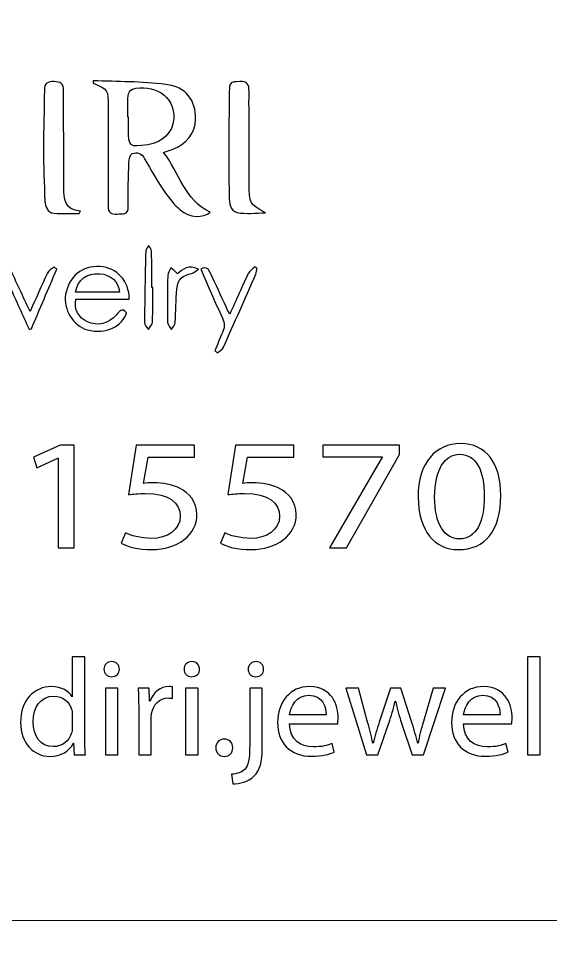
# Model space of a CAD drawing. Header units: millimetres. Extents: x -576 to 618, y 160 to 343.
# Drawn here: x -473.63 to -462.14, y 302.5 to 322.8 of the extents above; entities that cross this region are included whole.
import ezdxf

# ---------------------------------------------------------------- set-up
doc = ezdxf.new("R2010")
doc.units = ezdxf.units.MM
doc.header["$MEASUREMENT"] = 0
doc.layers.add('Layer 1', color=7, linetype='Continuous')

msp = doc.modelspace()

# ---------------------------------------------------------------- linework, layer by layer
at = {"layer": 'Layer 1', "color": 250, "lineweight": 18}
for points in [[(-493.8783, 343.1001), (-493.8783, 343.1001), (-460.0483, 343.1001), (-460.0483, 343.1001), (-458.4043, 343.1001), (-457.0633, 341.7591), (-457.0633, 340.1151), (-457.0633, 340.1151), (-457.0633, 306.2851), (-457.0633, 306.2851), (-457.0633, 304.6411), (-458.4043, 303.3001), (-460.0483, 303.3001), (-460.0483, 303.3001), (-493.8783, 303.3001), (-493.8783, 303.3001), (-495.5223, 303.3001), (-496.8633, 304.6411), (-496.8633, 306.2851), (-496.8633, 306.2851), (-496.8633, 340.1151), (-496.8633, 340.1151), (-496.8633, 341.7591), (-495.5223, 343.1001), (-493.8783, 343.1001)], [(-493.8783, 303.3001), (-493.8783, 303.3001), (-460.0483, 303.3001), (-460.0483, 303.3001), (-458.4043, 303.3001), (-457.0633, 301.9591), (-457.0633, 300.3151), (-457.0633, 300.3151), (-457.0633, 266.4851), (-457.0633, 266.4851), (-457.0633, 264.8411), (-458.4043, 263.5001), (-460.0483, 263.5001), (-460.0483, 263.5001), (-493.8783, 263.5001), (-493.8783, 263.5001), (-495.5223, 263.5001), (-496.8633, 264.8411), (-496.8633, 266.4851), (-496.8633, 266.4851), (-496.8633, 300.3151), (-496.8633, 300.3151), (-496.8633, 301.9591), (-495.5223, 303.3001), (-493.8783, 303.3001)]]:
    msp.add_open_spline(points, degree=3, knots=[0, 0, 0, 0, 0.125, 0.125, 0.125, 0.25, 0.25, 0.25, 0.375, 0.375, 0.375, 0.5, 0.5, 0.5, 0.625, 0.625, 0.625, 0.75, 0.75, 0.75, 0.875, 0.875, 0.875, 1, 1, 1, 1], dxfattribs=at)
at = {"layer": 'Layer 1', "color": 230}
for points, knots in [([(-472.3259, 318.5924), (-472.5091, 318.5924), (-472.6944, 318.5777), (-472.8757, 318.5974), (-473.0127, 318.612), (-473.0645, 318.7353), (-473.0694, 318.8616), (-473.0838, 319.2408), (-473.0985, 319.6199), (-473.0994, 319.9989), (-473.1, 320.4183), (-473.0813, 320.837), (-473.081, 321.2564), (-473.0807, 321.4124), (-473.0098, 321.4457), (-472.8719, 321.4432), (-472.7349, 321.4408), (-472.6641, 321.4071), (-472.6647, 321.251), (-472.6676, 320.6165), (-472.6598, 319.9821), (-472.6567, 319.3475), (-472.6563, 319.2854), (-472.6576, 319.223), (-472.6582, 319.1606), (-472.661, 318.911), (-472.6535, 318.6679), (-472.3003, 318.6402), (-472.3087, 318.6245), (-472.3175, 318.6086), (-472.3259, 318.5924)], [0, 0, 0, 0, 0.1, 0.1, 0.1, 0.2, 0.2, 0.2, 0.3, 0.3, 0.3, 0.4, 0.4, 0.4, 0.5, 0.5, 0.5, 0.6, 0.6, 0.6, 0.7, 0.7, 0.7, 0.8, 0.8, 0.8, 0.9, 0.9, 0.9, 1, 1, 1, 1]), ([(-472.0239, 321.4631), (-471.5006, 321.4394), (-470.9733, 321.4482), (-470.4554, 321.3823), (-470.0079, 321.3253), (-469.803, 321.0382), (-469.8092, 320.6248), (-469.8136, 320.3249), (-469.9974, 320.0906), (-470.3185, 319.9758), (-470.3699, 319.9574), (-470.422, 319.9402), (-470.5047, 319.9115), (-470.154, 319.4719), (-470.0495, 318.8744), (-469.491, 318.6173), (-469.6413, 318.4831), (-469.9443, 318.4965), (-470.1418, 318.6672), (-470.2685, 318.7761), (-470.378, 318.9115), (-470.4719, 319.0506), (-470.6301, 319.285), (-470.7784, 319.5271), (-470.9138, 319.7754), (-470.9802, 319.8971), (-471.075, 319.9255), (-471.1781, 319.8865), (-471.2214, 319.87), (-471.2488, 319.763), (-471.2514, 319.6956), (-471.2632, 319.3789), (-471.2716, 319.0613), (-471.2663, 318.7445), (-471.2626, 318.5486), (-471.3902, 318.5873), (-471.5053, 318.5789), (-471.6345, 318.5699), (-471.7038, 318.6005), (-471.7022, 318.7521), (-471.6963, 319.4656), (-471.7001, 320.1795), (-471.6985, 320.8931), (-471.6975, 321.2616), (-471.7075, 321.2797), (-472.0273, 321.4057), (-472.0261, 321.4248), (-472.0252, 321.4441), (-472.0239, 321.4631)], [0, 0, 0, 0, 0.0625, 0.0625, 0.0625, 0.125, 0.125, 0.125, 0.1875, 0.1875, 0.1875, 0.25, 0.25, 0.25, 0.3125, 0.3125, 0.3125, 0.375, 0.375, 0.375, 0.4375, 0.4375, 0.4375, 0.5, 0.5, 0.5, 0.5625, 0.5625, 0.5625, 0.625, 0.625, 0.625, 0.6875, 0.6875, 0.6875, 0.75, 0.75, 0.75, 0.8125, 0.8125, 0.8125, 0.875, 0.875, 0.875, 0.9375, 0.9375, 0.9375, 1, 1, 1, 1]), ([(-471.2729, 320.6759), (-471.2729, 320.6759), (-471.2623, 320.6759), (-471.2623, 320.6759), (-471.2623, 320.5913), (-471.2635, 320.5065), (-471.262, 320.422), (-471.2547, 320.0229), (-471.2545, 320.0229), (-470.8458, 320.0775), (-470.5268, 320.1202), (-470.3032, 320.3433), (-470.2813, 320.6363), (-470.2432, 321.1546), (-470.7525, 321.4026), (-471.1746, 321.2816), (-471.2179, 321.2691), (-471.2639, 321.1867), (-471.2682, 321.1331), (-471.281, 320.9814), (-471.2729, 320.8282), (-471.2729, 320.6759)], [0, 0, 0, 0, 0.1428571, 0.1428571, 0.1428571, 0.2857143, 0.2857143, 0.2857143, 0.4285714, 0.4285714, 0.4285714, 0.5714286, 0.5714286, 0.5714286, 0.7142857, 0.7142857, 0.7142857, 0.8571429, 0.8571429, 0.8571429, 1, 1, 1, 1]), ([(-468.2948, 318.6031), (-468.5147, 318.6031), (-468.7182, 318.5744), (-468.9091, 318.6118), (-469.0701, 318.6436), (-469.0829, 318.8199), (-469.0848, 318.9634), (-469.0904, 319.3887), (-469.0907, 319.8137), (-469.0901, 320.2386), (-469.0894, 320.5675), (-469.0848, 320.8964), (-469.0813, 321.2249), (-469.0792, 321.4258), (-469.0595, 321.4349), (-468.8526, 321.4449), (-468.6891, 321.453), (-468.653, 321.3809), (-468.6539, 321.2327), (-468.6567, 320.5697), (-468.6483, 319.9063), (-468.6483, 319.2434), (-468.6483, 318.8084), (-468.652, 318.8084), (-468.2948, 318.6031)], [0, 0, 0, 0, 0.125, 0.125, 0.125, 0.25, 0.25, 0.25, 0.375, 0.375, 0.375, 0.5, 0.5, 0.5, 0.625, 0.625, 0.625, 0.75, 0.75, 0.75, 0.875, 0.875, 0.875, 1, 1, 1, 1]), ([(-470.7378, 316.9915), (-470.7378, 316.7425), (-470.7322, 316.4932), (-470.7419, 316.2446), (-470.7441, 316.1884), (-470.799, 316.1344), (-470.8295, 316.0792), (-470.8589, 316.131), (-470.9134, 316.1827), (-470.9134, 316.2342), (-470.9116, 316.7494), (-470.9016, 317.2645), (-470.8891, 317.779), (-470.8879, 317.8202), (-470.8483, 317.8604), (-470.8261, 317.901), (-470.8037, 317.858), (-470.7628, 317.8159), (-470.7618, 317.7724), (-470.7559, 317.5122), (-470.7587, 317.2517), (-470.7587, 316.9915), (-470.7587, 316.9915), (-470.7378, 316.9915), (-470.7378, 316.9915)], [0, 0, 0, 0, 0.125, 0.125, 0.125, 0.25, 0.25, 0.25, 0.375, 0.375, 0.375, 0.5, 0.5, 0.5, 0.625, 0.625, 0.625, 0.75, 0.75, 0.75, 0.875, 0.875, 0.875, 1, 1, 1, 1]), ([(-471.2432, 316.7359), (-471.2432, 316.7359), (-472.4029, 316.7359), (-472.4029, 316.7359), (-472.4401, 316.5187), (-472.3411, 316.3362), (-472.1471, 316.2448), (-471.9393, 316.1465), (-471.6825, 316.2071), (-471.5196, 316.3989), (-471.4551, 316.475), (-471.4026, 316.5646), (-471.3034, 316.4414), (-471.3777, 316.1643), (-471.7521, 315.9668), (-472.1471, 316.0729), (-472.4548, 316.1556), (-472.6778, 316.5187), (-472.6201, 316.8423), (-472.5512, 317.2274), (-472.2541, 317.4682), (-471.88, 317.4417), (-471.5087, 317.4155), (-471.2482, 317.1368), (-471.2432, 316.7359)], [0, 0, 0, 0, 0.125, 0.125, 0.125, 0.25, 0.25, 0.25, 0.375, 0.375, 0.375, 0.5, 0.5, 0.5, 0.625, 0.625, 0.625, 0.75, 0.75, 0.75, 0.875, 0.875, 0.875, 1, 1, 1, 1]), ([(-470.1997, 317.2847), (-470.089, 317.3866), (-469.9676, 317.4896), (-469.7448, 317.3895), (-469.8106, 317.3452), (-469.849, 317.3012), (-469.8946, 317.2921), (-470.0945, 317.2522), (-470.1931, 317.1692), (-470.2138, 316.9598), (-470.2372, 316.719), (-470.2328, 316.4753), (-470.2509, 316.2334), (-470.255, 316.1811), (-470.303, 316.1317), (-470.3308, 316.0809), (-470.3601, 316.1311), (-470.4137, 316.1807), (-470.4143, 316.2316), (-470.4209, 316.5704), (-470.4194, 316.9096), (-470.4122, 317.2484), (-470.411, 317.3046), (-470.3673, 317.3598), (-470.3432, 317.4154), (-470.2999, 317.376), (-470.2571, 317.3368), (-470.1997, 317.2847)], [0, 0, 0, 0, 0.1111111, 0.1111111, 0.1111111, 0.2222222, 0.2222222, 0.2222222, 0.3333333, 0.3333333, 0.3333333, 0.4444444, 0.4444444, 0.4444444, 0.5555556, 0.5555556, 0.5555556, 0.6666667, 0.6666667, 0.6666667, 0.7777778, 0.7777778, 0.7777778, 0.8888889, 0.8888889, 0.8888889, 1, 1, 1, 1]), ([(-473.8357, 317.0238), (-473.9883, 316.6875), (-474.1234, 316.3908), (-474.2582, 316.094), (-474.2744, 316.0924), (-474.291, 316.0912), (-474.3075, 316.09), (-474.4884, 316.5218), (-474.6698, 316.9533), (-474.851, 317.3851), (-474.832, 317.4004), (-474.8136, 317.416), (-474.7948, 317.4317), (-474.7493, 317.3927), (-474.6847, 317.3627), (-474.661, 317.3131), (-474.5509, 317.0831), (-474.4525, 316.8482), (-474.3493, 316.6151), (-474.3315, 316.5754), (-474.3091, 316.538), (-474.2775, 316.4784), (-474.1306, 316.7945), (-473.9932, 317.0903), (-473.8366, 317.4266), (-473.6809, 317.0925), (-473.5424, 316.7945), (-473.3901, 316.4675), (-473.2576, 316.7633), (-473.1415, 317.0322), (-473.0154, 317.2965), (-472.989, 317.3521), (-472.9243, 317.3889), (-472.8775, 317.4344), (-472.8554, 317.4191), (-472.8336, 317.4035), (-472.812, 317.388), (-472.9955, 316.9561), (-473.1792, 316.5243), (-473.3627, 316.0931), (-473.3795, 316.0922), (-473.3967, 316.0912), (-473.4132, 316.0906), (-473.549, 316.3901), (-473.6847, 316.6896), (-473.8357, 317.0238)], [0, 0, 0, 0, 0.0666667, 0.0666667, 0.0666667, 0.1333333, 0.1333333, 0.1333333, 0.2, 0.2, 0.2, 0.2666667, 0.2666667, 0.2666667, 0.3333333, 0.3333333, 0.3333333, 0.4, 0.4, 0.4, 0.4666667, 0.4666667, 0.4666667, 0.5333333, 0.5333333, 0.5333333, 0.6, 0.6, 0.6, 0.6666667, 0.6666667, 0.6666667, 0.7333333, 0.7333333, 0.7333333, 0.8, 0.8, 0.8, 0.8666667, 0.8666667, 0.8666667, 0.9333333, 0.9333333, 0.9333333, 1, 1, 1, 1]), ([(-471.4572, 316.8907), (-471.4735, 317.1143), (-471.6457, 317.2741), (-471.8834, 317.2887), (-472.1695, 317.3069), (-472.3537, 317.1686), (-472.4045, 316.8907), (-472.4045, 316.8907), (-471.4572, 316.8907), (-471.4572, 316.8907)], [0, 0, 0, 0, 0.3333333, 0.3333333, 0.3333333, 0.6666667, 0.6666667, 0.6666667, 1, 1, 1, 1]), ([(-469.6979, 317.3885), (-469.5622, 317.4525), (-469.5212, 317.3758), (-469.4842, 317.2962), (-469.3725, 317.0553), (-469.2623, 316.8132), (-469.1506, 316.572), (-469.13, 316.5271), (-469.106, 316.484), (-469.0704, 316.4141), (-468.9291, 316.7264), (-468.8024, 317.0154), (-468.6657, 317.2993), (-468.6386, 317.3552), (-468.5725, 317.3923), (-468.5241, 317.4379), (-468.5088, 317.426), (-468.4939, 317.4138), (-468.4782, 317.4019), (-468.4886, 317.3611), (-468.4929, 317.3174), (-468.5094, 317.2796), (-468.74, 316.7514), (-468.9702, 316.2232), (-469.2067, 315.6977), (-469.2292, 315.6481), (-469.2947, 315.6178), (-469.3403, 315.5786), (-469.3568, 315.5926), (-469.3737, 315.6066), (-469.3909, 315.6207), (-469.3366, 315.7539), (-469.2876, 315.8893), (-469.2261, 316.0191), (-469.1762, 316.1249), (-469.1787, 316.2163), (-469.2283, 316.3243), (-469.3893, 316.6722), (-469.5387, 317.0254), (-469.6979, 317.3885)], [0, 0, 0, 0, 0.0769231, 0.0769231, 0.0769231, 0.1538462, 0.1538462, 0.1538462, 0.2307692, 0.2307692, 0.2307692, 0.3076923, 0.3076923, 0.3076923, 0.3846154, 0.3846154, 0.3846154, 0.4615385, 0.4615385, 0.4615385, 0.5384615, 0.5384615, 0.5384615, 0.6153846, 0.6153846, 0.6153846, 0.6923077, 0.6923077, 0.6923077, 0.7692308, 0.7692308, 0.7692308, 0.8461538, 0.8461538, 0.8461538, 0.9230769, 0.9230769, 0.9230769, 1, 1, 1, 1]), ([(-463.2093, 312.4904), (-463.2093, 311.7363), (-463.5416, 311.3197), (-464.125, 311.3197), (-464.6395, 311.3197), (-464.9881, 311.7259), (-464.9961, 312.4601), (-464.9961, 313.2039), (-464.6152, 313.6136), (-464.0804, 313.6136), (-463.5256, 313.6136), (-463.2093, 313.1971), (-463.2093, 312.4904)], [0, 0, 0, 0, 0.25, 0.25, 0.25, 0.5, 0.5, 0.5, 0.75, 0.75, 0.75, 1, 1, 1, 1]), ([(-472.7788, 313.2961), (-472.7788, 313.2961), (-472.7868, 313.2961), (-472.7868, 313.2961), (-472.7868, 313.2961), (-473.2446, 313.088), (-473.2446, 313.088), (-473.2446, 313.088), (-473.3135, 313.3167), (-473.3135, 313.3167), (-473.3135, 313.3167), (-472.7382, 313.576), (-472.7382, 313.576), (-472.7382, 313.576), (-472.4343, 313.576), (-472.4343, 313.576), (-472.4343, 313.576), (-472.4343, 311.3573), (-472.4343, 311.3573), (-472.4343, 311.3573), (-472.7788, 311.3573), (-472.7788, 311.3573), (-472.7788, 311.3573), (-472.7788, 313.2961), (-472.7788, 313.2961)], [0, 0, 0, 0, 0.125, 0.125, 0.125, 0.25, 0.25, 0.25, 0.375, 0.375, 0.375, 0.5, 0.5, 0.5, 0.625, 0.625, 0.625, 0.75, 0.75, 0.75, 0.875, 0.875, 0.875, 1, 1, 1, 1]), ([(-469.8322, 313.3235), (-469.8322, 313.3235), (-470.8372, 313.3235), (-470.8372, 313.3235), (-470.8372, 313.3235), (-470.9383, 312.7535), (-470.9383, 312.7535), (-470.8777, 312.76), (-470.8209, 312.7672), (-470.7236, 312.7672), (-470.5211, 312.7672), (-470.3186, 312.7298), (-470.1563, 312.6477), (-469.9498, 312.5488), (-469.7797, 312.3575), (-469.7797, 312.0777), (-469.7797, 311.6439), (-470.189, 311.3198), (-470.76, 311.3198), (-471.0477, 311.3198), (-471.2908, 311.3882), (-471.4166, 311.4564), (-471.4166, 311.4564), (-471.3273, 311.6848), (-471.3273, 311.6848), (-471.2178, 311.6302), (-471.0031, 311.562), (-470.7641, 311.562), (-470.4278, 311.562), (-470.1401, 311.7463), (-470.1401, 312.0434), (-470.1441, 312.3301), (-470.3713, 312.5351), (-470.898, 312.5351), (-471.0477, 312.5351), (-471.165, 312.5213), (-471.2624, 312.5111), (-471.2624, 312.5111), (-471.0923, 313.5763), (-471.0923, 313.5763), (-471.0923, 313.5763), (-469.8322, 313.5763), (-469.8322, 313.5763), (-469.8322, 313.5763), (-469.8322, 313.3235), (-469.8322, 313.3235)], [0, 0, 0, 0, 0.0666667, 0.0666667, 0.0666667, 0.1333333, 0.1333333, 0.1333333, 0.2, 0.2, 0.2, 0.2666667, 0.2666667, 0.2666667, 0.3333333, 0.3333333, 0.3333333, 0.4, 0.4, 0.4, 0.4666667, 0.4666667, 0.4666667, 0.5333333, 0.5333333, 0.5333333, 0.6, 0.6, 0.6, 0.6666667, 0.6666667, 0.6666667, 0.7333333, 0.7333333, 0.7333333, 0.8, 0.8, 0.8, 0.8666667, 0.8666667, 0.8666667, 0.9333333, 0.9333333, 0.9333333, 1, 1, 1, 1]), ([(-467.6841, 313.3235), (-467.6841, 313.3235), (-468.6891, 313.3235), (-468.6891, 313.3235), (-468.6891, 313.3235), (-468.7902, 312.7535), (-468.7902, 312.7535), (-468.7297, 312.76), (-468.6729, 312.7672), (-468.5755, 312.7672), (-468.3731, 312.7672), (-468.1706, 312.7298), (-468.0084, 312.6477), (-467.8017, 312.5488), (-467.6318, 312.3575), (-467.6318, 312.0777), (-467.6318, 311.6439), (-468.0411, 311.3198), (-468.6121, 311.3198), (-468.8998, 311.3198), (-469.1428, 311.3882), (-469.2685, 311.4564), (-469.2685, 311.4564), (-469.1793, 311.6848), (-469.1793, 311.6848), (-469.0698, 311.6302), (-468.8551, 311.562), (-468.6161, 311.562), (-468.2798, 311.562), (-467.9921, 311.7463), (-467.9921, 312.0434), (-467.9961, 312.3301), (-468.2233, 312.5351), (-468.75, 312.5351), (-468.8998, 312.5351), (-469.0171, 312.5213), (-469.1144, 312.5111), (-469.1144, 312.5111), (-468.9444, 313.5763), (-468.9444, 313.5763), (-468.9444, 313.5763), (-467.6841, 313.5763), (-467.6841, 313.5763), (-467.6841, 313.5763), (-467.6841, 313.3235), (-467.6841, 313.3235)], [0, 0, 0, 0, 0.0666667, 0.0666667, 0.0666667, 0.1333333, 0.1333333, 0.1333333, 0.2, 0.2, 0.2, 0.2666667, 0.2666667, 0.2666667, 0.3333333, 0.3333333, 0.3333333, 0.4, 0.4, 0.4, 0.4666667, 0.4666667, 0.4666667, 0.5333333, 0.5333333, 0.5333333, 0.6, 0.6, 0.6, 0.6666667, 0.6666667, 0.6666667, 0.7333333, 0.7333333, 0.7333333, 0.8, 0.8, 0.8, 0.8666667, 0.8666667, 0.8666667, 0.9333333, 0.9333333, 0.9333333, 1, 1, 1, 1]), ([(-465.3981, 313.5761), (-465.3981, 313.5761), (-465.3981, 313.378), (-465.3981, 313.378), (-465.3981, 313.378), (-466.5448, 311.3574), (-466.5448, 311.3574), (-466.5448, 311.3574), (-466.9132, 311.3574), (-466.9132, 311.3574), (-466.9132, 311.3574), (-465.771, 313.3203), (-465.771, 313.3203), (-465.771, 313.3203), (-465.771, 313.3269), (-465.771, 313.3269), (-465.771, 313.3269), (-467.0593, 313.3269), (-467.0593, 313.3269), (-467.0593, 313.3269), (-467.0593, 313.5761), (-467.0593, 313.5761), (-467.0593, 313.5761), (-465.3981, 313.5761), (-465.3981, 313.5761)], [0, 0, 0, 0, 0.125, 0.125, 0.125, 0.25, 0.25, 0.25, 0.375, 0.375, 0.375, 0.5, 0.5, 0.5, 0.625, 0.625, 0.625, 0.75, 0.75, 0.75, 0.875, 0.875, 0.875, 1, 1, 1, 1]), ([(-464.6395, 312.4564), (-464.6395, 311.8795), (-464.4289, 311.5521), (-464.1048, 311.5521), (-463.74, 311.5521), (-463.5662, 311.9103), (-463.5662, 312.4769), (-463.5662, 313.023), (-463.7322, 313.3814), (-464.1007, 313.3814), (-464.4126, 313.3814), (-464.6395, 313.0607), (-464.6395, 312.4564)], [0, 0, 0, 0, 0.25, 0.25, 0.25, 0.5, 0.5, 0.5, 0.75, 0.75, 0.75, 1, 1, 1, 1]), ([(-472.2062, 309.0024), (-472.2062, 309.0024), (-472.2062, 307.2532), (-472.2062, 307.2532), (-472.2062, 307.1247), (-472.2031, 306.9781), (-472.194, 306.8794), (-472.194, 306.8794), (-472.4362, 306.8794), (-472.4362, 306.8794), (-472.4362, 306.8794), (-472.4484, 307.1306), (-472.4484, 307.1306), (-472.4484, 307.1306), (-472.4546, 307.1306), (-472.4546, 307.1306), (-472.5373, 306.969), (-472.7182, 306.8467), (-472.9607, 306.8467), (-473.3192, 306.8467), (-473.5953, 307.1425), (-473.5953, 307.5821), (-473.5984, 308.0635), (-473.2914, 308.3593), (-472.9298, 308.3593), (-472.7029, 308.3593), (-472.5495, 308.2548), (-472.4824, 308.1381), (-472.4824, 308.1381), (-472.4762, 308.1381), (-472.4762, 308.1381), (-472.4762, 308.1381), (-472.4762, 309.0024), (-472.4762, 309.0024), (-472.4762, 309.0024), (-472.2062, 309.0024), (-472.2062, 309.0024)], [0, 0, 0, 0, 0.0833333, 0.0833333, 0.0833333, 0.1666667, 0.1666667, 0.1666667, 0.25, 0.25, 0.25, 0.3333333, 0.3333333, 0.3333333, 0.4166667, 0.4166667, 0.4166667, 0.5, 0.5, 0.5, 0.5833333, 0.5833333, 0.5833333, 0.6666667, 0.6666667, 0.6666667, 0.75, 0.75, 0.75, 0.8333333, 0.8333333, 0.8333333, 0.9166667, 0.9166667, 0.9166667, 1, 1, 1, 1]), ([(-462.629, 309.0022), (-462.629, 309.0022), (-462.3594, 309.0022), (-462.3594, 309.0022), (-462.3594, 309.0022), (-462.3594, 306.8793), (-462.3594, 306.8793), (-462.3594, 306.8793), (-462.629, 306.8793), (-462.629, 306.8793), (-462.629, 306.8793), (-462.629, 309.0022), (-462.629, 309.0022)], [0, 0, 0, 0, 0.25, 0.25, 0.25, 0.5, 0.5, 0.5, 0.75, 0.75, 0.75, 1, 1, 1, 1]), ([(-471.4577, 308.7332), (-471.4549, 308.6434), (-471.5223, 308.5717), (-471.6296, 308.5717), (-471.7247, 308.5717), (-471.7921, 308.6434), (-471.7921, 308.7332), (-471.7921, 308.8259), (-471.7216, 308.8974), (-471.6236, 308.8974), (-471.5223, 308.8974), (-471.4577, 308.8259), (-471.4577, 308.7332)], [0, 0, 0, 0, 0.25, 0.25, 0.25, 0.5, 0.5, 0.5, 0.75, 0.75, 0.75, 1, 1, 1, 1]), ([(-469.7251, 308.7332), (-469.722, 308.6434), (-469.7897, 308.5717), (-469.897, 308.5717), (-469.9918, 308.5717), (-470.0592, 308.6434), (-470.0592, 308.7332), (-470.0592, 308.8259), (-469.9887, 308.8974), (-469.8908, 308.8974), (-469.7897, 308.8974), (-469.7251, 308.8259), (-469.7251, 308.7332)], [0, 0, 0, 0, 0.25, 0.25, 0.25, 0.5, 0.5, 0.5, 0.75, 0.75, 0.75, 1, 1, 1, 1]), ([(-468.3393, 308.7332), (-468.3361, 308.6465), (-468.4004, 308.5717), (-468.5077, 308.5717), (-468.6088, 308.5717), (-468.673, 308.6465), (-468.673, 308.7332), (-468.673, 308.8259), (-468.6028, 308.8974), (-468.5017, 308.8974), (-468.4035, 308.8974), (-468.3393, 308.8259), (-468.3393, 308.7332)], [0, 0, 0, 0, 0.25, 0.25, 0.25, 0.5, 0.5, 0.5, 0.75, 0.75, 0.75, 1, 1, 1, 1]), ([(-471.0407, 307.8752), (-471.0407, 308.0456), (-471.0442, 308.1922), (-471.0532, 308.3264), (-471.0532, 308.3264), (-470.8169, 308.3264), (-470.8169, 308.3264), (-470.8169, 308.3264), (-470.8079, 308.0425), (-470.8079, 308.0425), (-470.8079, 308.0425), (-470.7954, 308.0425), (-470.7954, 308.0425), (-470.7281, 308.2368), (-470.5658, 308.3595), (-470.3845, 308.3595), (-470.3539, 308.3595), (-470.3324, 308.3563), (-470.3078, 308.3504), (-470.3078, 308.3504), (-470.3078, 308.1024), (-470.3078, 308.1024), (-470.3355, 308.1083), (-470.3633, 308.1114), (-470.3998, 308.1114), (-470.5902, 308.1114), (-470.725, 307.971), (-470.7618, 307.7735), (-470.7679, 307.7376), (-470.7742, 307.6958), (-470.7742, 307.6509), (-470.7742, 307.6509), (-470.7742, 306.8796), (-470.7742, 306.8796), (-470.7742, 306.8796), (-471.0407, 306.8796), (-471.0407, 306.8796), (-471.0407, 306.8796), (-471.0407, 307.8752), (-471.0407, 307.8752)], [0, 0, 0, 0, 0.0769231, 0.0769231, 0.0769231, 0.1538462, 0.1538462, 0.1538462, 0.2307692, 0.2307692, 0.2307692, 0.3076923, 0.3076923, 0.3076923, 0.3846154, 0.3846154, 0.3846154, 0.4615385, 0.4615385, 0.4615385, 0.5384615, 0.5384615, 0.5384615, 0.6153846, 0.6153846, 0.6153846, 0.6923077, 0.6923077, 0.6923077, 0.7692308, 0.7692308, 0.7692308, 0.8461538, 0.8461538, 0.8461538, 0.9230769, 0.9230769, 0.9230769, 1, 1, 1, 1]), ([(-467.7779, 307.5552), (-467.772, 307.1994), (-467.5389, 307.0528), (-467.2691, 307.0528), (-467.0759, 307.0528), (-466.9595, 307.0859), (-466.8584, 307.1274), (-466.8584, 307.1274), (-466.8123, 306.9392), (-466.8123, 306.9392), (-466.9074, 306.8974), (-467.07, 306.8496), (-467.3059, 306.8496), (-467.7627, 306.8496), (-468.0356, 307.1423), (-468.0356, 307.5791), (-468.0356, 308.0157), (-467.772, 308.3595), (-467.3396, 308.3595), (-466.8553, 308.3595), (-466.7265, 307.9439), (-466.7265, 307.6777), (-466.7265, 307.6238), (-466.7327, 307.582), (-466.7355, 307.5552), (-466.7355, 307.5552), (-467.7779, 307.5552), (-467.7779, 307.5552)], [0, 0, 0, 0, 0.1111111, 0.1111111, 0.1111111, 0.2222222, 0.2222222, 0.2222222, 0.3333333, 0.3333333, 0.3333333, 0.4444444, 0.4444444, 0.4444444, 0.5555556, 0.5555556, 0.5555556, 0.6666667, 0.6666667, 0.6666667, 0.7777778, 0.7777778, 0.7777778, 0.8888889, 0.8888889, 0.8888889, 1, 1, 1, 1]), ([(-464.0152, 307.5552), (-464.0093, 307.1994), (-463.7765, 307.0528), (-463.5063, 307.0528), (-463.3131, 307.0528), (-463.1967, 307.0859), (-463.0957, 307.1274), (-463.0957, 307.1274), (-463.0495, 306.9392), (-463.0495, 306.9392), (-463.1447, 306.8974), (-463.3072, 306.8496), (-463.5431, 306.8496), (-463.9999, 306.8496), (-464.2729, 307.1423), (-464.2729, 307.5791), (-464.2729, 308.0157), (-464.0093, 308.3595), (-463.5768, 308.3595), (-463.0926, 308.3595), (-462.9637, 307.9439), (-462.9637, 307.6777), (-462.9637, 307.6238), (-462.97, 307.582), (-462.9727, 307.5552), (-462.9727, 307.5552), (-464.0152, 307.5552), (-464.0152, 307.5552)], [0, 0, 0, 0, 0.1111111, 0.1111111, 0.1111111, 0.2222222, 0.2222222, 0.2222222, 0.3333333, 0.3333333, 0.3333333, 0.4444444, 0.4444444, 0.4444444, 0.5555556, 0.5555556, 0.5555556, 0.6666667, 0.6666667, 0.6666667, 0.7777778, 0.7777778, 0.7777778, 0.8888889, 0.8888889, 0.8888889, 1, 1, 1, 1]), ([(-472.4762, 307.7375), (-472.4762, 307.7703), (-472.4793, 307.8152), (-472.4883, 307.8479), (-472.5283, 308.0158), (-472.6755, 308.1531), (-472.8777, 308.1531), (-473.1569, 308.1531), (-473.3223, 307.9138), (-473.3223, 307.594), (-473.3223, 307.3013), (-473.175, 307.0589), (-472.8839, 307.0589), (-472.7029, 307.0589), (-472.5373, 307.1752), (-472.4883, 307.3728), (-472.4793, 307.4086), (-472.4762, 307.4448), (-472.4762, 307.4864), (-472.4762, 307.4864), (-472.4762, 307.7375), (-472.4762, 307.7375)], [0, 0, 0, 0, 0.1428571, 0.1428571, 0.1428571, 0.2857143, 0.2857143, 0.2857143, 0.4285714, 0.4285714, 0.4285714, 0.5714286, 0.5714286, 0.5714286, 0.7142857, 0.7142857, 0.7142857, 0.8571429, 0.8571429, 0.8571429, 1, 1, 1, 1]), ([(-471.7582, 308.3264), (-471.7582, 308.3264), (-471.4886, 308.3264), (-471.4886, 308.3264), (-471.4886, 308.3264), (-471.4886, 306.8793), (-471.4886, 306.8793), (-471.4886, 306.8793), (-471.7582, 306.8793), (-471.7582, 306.8793), (-471.7582, 306.8793), (-471.7582, 308.3264), (-471.7582, 308.3264)], [0, 0, 0, 0, 0.25, 0.25, 0.25, 0.5, 0.5, 0.5, 0.75, 0.75, 0.75, 1, 1, 1, 1]), ([(-470.0255, 308.3264), (-470.0255, 308.3264), (-469.756, 308.3264), (-469.756, 308.3264), (-469.756, 308.3264), (-469.756, 306.8793), (-469.756, 306.8793), (-469.756, 306.8793), (-470.0255, 306.8793), (-470.0255, 306.8793), (-470.0255, 306.8793), (-470.0255, 308.3264), (-470.0255, 308.3264)], [0, 0, 0, 0, 0.25, 0.25, 0.25, 0.5, 0.5, 0.5, 0.75, 0.75, 0.75, 1, 1, 1, 1]), ([(-469.035, 306.4608), (-468.9124, 306.4699), (-468.805, 306.5029), (-468.7408, 306.5713), (-468.6671, 306.6552), (-468.6397, 306.7688), (-468.6397, 307.1155), (-468.6397, 307.1155), (-468.6397, 308.3264), (-468.6397, 308.3264), (-468.6397, 308.3264), (-468.3698, 308.3264), (-468.3698, 308.3264), (-468.3698, 308.3264), (-468.3698, 307.0141), (-468.3698, 307.0141), (-468.3698, 306.7329), (-468.4157, 306.5507), (-468.5476, 306.4191), (-468.6671, 306.3023), (-468.8634, 306.2546), (-469.0075, 306.2546), (-469.0075, 306.2546), (-469.035, 306.4608), (-469.035, 306.4608)], [0, 0, 0, 0, 0.125, 0.125, 0.125, 0.25, 0.25, 0.25, 0.375, 0.375, 0.375, 0.5, 0.5, 0.5, 0.625, 0.625, 0.625, 0.75, 0.75, 0.75, 0.875, 0.875, 0.875, 1, 1, 1, 1]), ([(-466.9869, 307.7435), (-466.9838, 307.9108), (-467.0578, 308.171), (-467.3611, 308.171), (-467.6338, 308.171), (-467.7536, 307.9258), (-467.7748, 307.7435), (-467.7748, 307.7435), (-466.9869, 307.7435), (-466.9869, 307.7435)], [0, 0, 0, 0, 0.3333333, 0.3333333, 0.3333333, 0.6666667, 0.6666667, 0.6666667, 1, 1, 1, 1]), ([(-466.2843, 308.3265), (-466.2843, 308.3265), (-466.0881, 307.5911), (-466.0881, 307.5911), (-466.045, 307.4295), (-466.0054, 307.28), (-465.978, 307.1305), (-465.978, 307.1305), (-465.9686, 307.1305), (-465.9686, 307.1305), (-465.9349, 307.2772), (-465.8859, 307.4326), (-465.8366, 307.5882), (-465.8366, 307.5882), (-465.5945, 308.3265), (-465.5945, 308.3265), (-465.5945, 308.3265), (-465.3676, 308.3265), (-465.3676, 308.3265), (-465.3676, 308.3265), (-465.1377, 307.6033), (-465.1377, 307.6033), (-465.0825, 307.4295), (-465.0398, 307.2772), (-465.0057, 307.1305), (-465.0057, 307.1305), (-464.9967, 307.1305), (-464.9967, 307.1305), (-464.972, 307.2772), (-464.9324, 307.4295), (-464.8834, 307.6001), (-464.8834, 307.6001), (-464.6716, 308.3265), (-464.6716, 308.3265), (-464.6716, 308.3265), (-464.4051, 308.3265), (-464.4051, 308.3265), (-464.4051, 308.3265), (-464.8834, 306.8794), (-464.8834, 306.8794), (-464.8834, 306.8794), (-465.1286, 306.8794), (-465.1286, 306.8794), (-465.1286, 306.8794), (-465.3551, 307.5702), (-465.3551, 307.5702), (-465.4072, 307.7318), (-465.4503, 307.8753), (-465.4871, 308.0457), (-465.4871, 308.0457), (-465.4934, 308.0457), (-465.4934, 308.0457), (-465.5302, 307.8721), (-465.5761, 307.7224), (-465.6282, 307.567), (-465.6282, 307.567), (-465.8675, 306.8794), (-465.8675, 306.8794), (-465.8675, 306.8794), (-466.1128, 306.8794), (-466.1128, 306.8794), (-466.1128, 306.8794), (-466.5605, 308.3265), (-466.5605, 308.3265), (-466.5605, 308.3265), (-466.2843, 308.3265), (-466.2843, 308.3265)], [0, 0, 0, 0, 0.0454545, 0.0454545, 0.0454545, 0.0909091, 0.0909091, 0.0909091, 0.1363636, 0.1363636, 0.1363636, 0.1818182, 0.1818182, 0.1818182, 0.2272727, 0.2272727, 0.2272727, 0.2727273, 0.2727273, 0.2727273, 0.3181818, 0.3181818, 0.3181818, 0.3636364, 0.3636364, 0.3636364, 0.4090909, 0.4090909, 0.4090909, 0.4545455, 0.4545455, 0.4545455, 0.5, 0.5, 0.5, 0.5454545, 0.5454545, 0.5454545, 0.5909091, 0.5909091, 0.5909091, 0.6363636, 0.6363636, 0.6363636, 0.6818182, 0.6818182, 0.6818182, 0.7272727, 0.7272727, 0.7272727, 0.7727273, 0.7727273, 0.7727273, 0.8181818, 0.8181818, 0.8181818, 0.8636364, 0.8636364, 0.8636364, 0.9090909, 0.9090909, 0.9090909, 0.9545455, 0.9545455, 0.9545455, 1, 1, 1, 1]), ([(-463.2243, 307.7435), (-463.2212, 307.9108), (-463.2951, 308.171), (-463.5984, 308.171), (-463.871, 308.171), (-463.9909, 307.9258), (-464.0121, 307.7435), (-464.0121, 307.7435), (-463.2243, 307.7435), (-463.2243, 307.7435)], [0, 0, 0, 0, 0.3333333, 0.3333333, 0.3333333, 0.6666667, 0.6666667, 0.6666667, 1, 1, 1, 1]), ([(-469.3725, 307.0348), (-469.3725, 307.1453), (-469.2957, 307.2233), (-469.1884, 307.2233), (-469.081, 307.2233), (-469.0075, 307.1453), (-469.0075, 307.0348), (-469.0075, 306.9272), (-469.0782, 306.8464), (-469.1915, 306.8464), (-469.2989, 306.8464), (-469.3725, 306.9272), (-469.3725, 307.0348)], [0, 0, 0, 0, 0.25, 0.25, 0.25, 0.5, 0.5, 0.5, 0.75, 0.75, 0.75, 1, 1, 1, 1])]:
    msp.add_open_spline(points, degree=3, knots=knots, dxfattribs=at)

doc.saveas('drawing.dxf')
